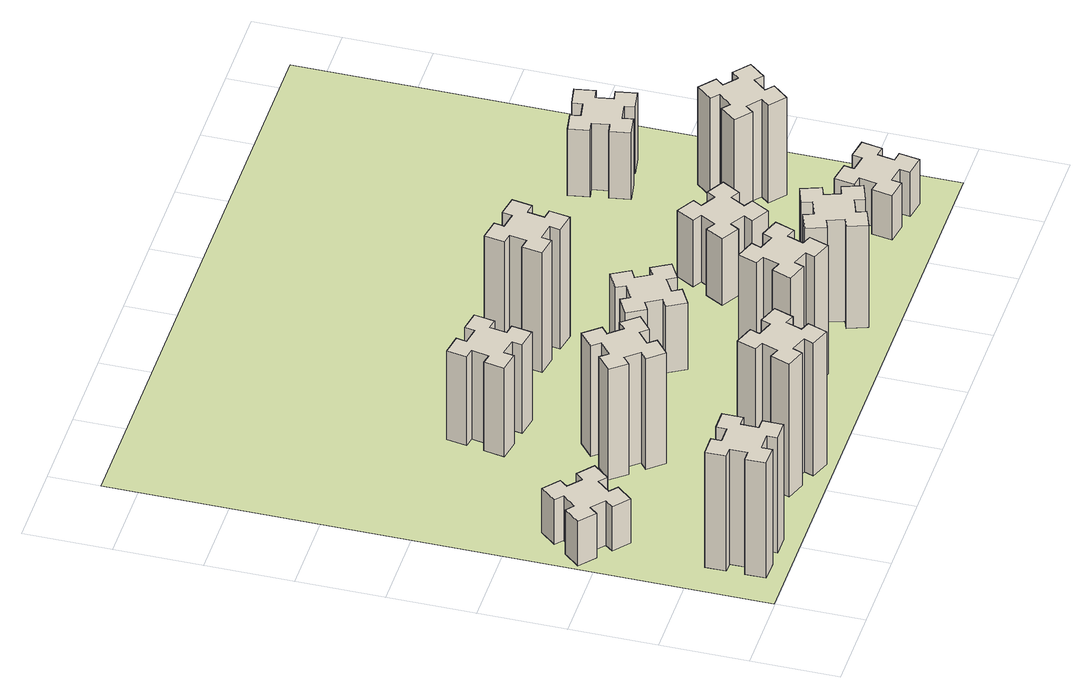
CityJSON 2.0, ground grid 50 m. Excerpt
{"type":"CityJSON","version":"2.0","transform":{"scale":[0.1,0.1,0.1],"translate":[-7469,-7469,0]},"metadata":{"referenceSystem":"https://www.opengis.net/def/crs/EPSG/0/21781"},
"CityObjects":{
"building1":{"type":"Building","attributes":{"class":"1000","function":"1000","usage":"1000","yearOfConstruction":2016,"roofType":"1000","measuredHeight":78,"storeysAboveGround":30,"storeysBelowGround":0},"geometry":[{"type":"Solid","lod":"1","boundaries":[[[[0,1,2,3,4,5,6,7,8,9,10,11,12,13,14,15,16,17,18,19]],[[17,16,20,21]],[[16,15,22,20]],[[15,14,23,22]],[[14,13,24,23]],[[13,12,25,24]],[[12,11,26,25]],[[11,10,27,26]],[[10,9,28,27]],[[9,8,29,28]],[[8,7,30,29]],[[7,6,31,30]],[[6,5,32,31]],[[5,4,33,32]],[[4,3,34,33]],[[3,2,35,34]],[[2,1,36,35]],[[1,0,37,36]],[[0,19,38,37]],[[19,18,39,38]],[[18,17,21,39]],[[24,25,26,27,28,29,30,31,32,33,34,35,36,37,38,39,21,20,22,23]]]]}]},
"building2":{"type":"Building","attributes":{"class":"1000","function":"1000","usage":"1000","yearOfConstruction":2016,"roofType":"1000","measuredHeight":30,"storeysAboveGround":30,"storeysBelowGround":0},"geometry":[{"type":"Solid","lod":"1","boundaries":[[[[40,41,42,43,44,45,46,47,48,49,50,51,52,53,54,55,56,57,58,59]],[[57,56,60,61]],[[56,55,62,60]],[[55,54,63,62]],[[54,53,64,63]],[[53,52,65,64]],[[52,51,66,65]],[[51,50,67,66]],[[50,49,68,67]],[[49,48,69,68]],[[48,47,70,69]],[[47,46,71,70]],[[46,45,72,71]],[[45,44,73,72]],[[44,43,74,73]],[[43,42,75,74]],[[42,41,76,75]],[[41,40,77,76]],[[40,59,78,77]],[[59,58,79,78]],[[58,57,61,79]],[[64,65,66,67,68,69,70,71,72,73,74,75,76,77,78,79,61,60,62,63]]]]}]},
"building3":{"type":"Building","attributes":{"class":"1000","function":"1000","usage":"1000","yearOfConstruction":2016,"roofType":"1000","measuredHeight":90,"storeysAboveGround":30,"storeysBelowGround":0},"geometry":[{"type":"Solid","lod":"1","boundaries":[[[[80,81,82,83,84,85,86,87,88,89,90,91,92,93,94,95,96,97,98,99]],[[97,96,100,101]],[[96,95,102,100]],[[95,94,103,102]],[[94,93,104,103]],[[93,92,105,104]],[[92,91,106,105]],[[91,90,107,106]],[[90,89,108,107]],[[89,88,109,108]],[[88,87,110,109]],[[87,86,111,110]],[[86,85,112,111]],[[85,84,113,112]],[[84,83,114,113]],[[83,82,115,114]],[[82,81,116,115]],[[81,80,117,116]],[[80,99,118,117]],[[99,98,119,118]],[[98,97,101,119]],[[104,105,106,107,108,109,110,111,112,113,114,115,116,117,118,119,101,100,102,103]]]]}]},
"building4":{"type":"Building","attributes":{"class":"1000","function":"1000","usage":"1000","yearOfConstruction":2016,"roofType":"1000","measuredHeight":75,"storeysAboveGround":30,"storeysBelowGround":0},"geometry":[{"type":"Solid","lod":"1","boundaries":[[[[120,121,122,123,124,125,126,127,128,129,130,131,132,133,134,135,136,137,138,139]],[[137,136,140,141]],[[136,135,142,140]],[[135,134,143,142]],[[134,133,144,143]],[[133,132,145,144]],[[132,131,146,145]],[[131,130,147,146]],[[130,129,148,147]],[[129,128,149,148]],[[128,127,150,149]],[[127,126,151,150]],[[126,125,152,151]],[[125,124,153,152]],[[124,123,154,153]],[[123,122,155,154]],[[122,121,156,155]],[[121,120,157,156]],[[120,139,158,157]],[[139,138,159,158]],[[138,137,141,159]],[[144,145,146,147,148,149,150,151,152,153,154,155,156,157,158,159,141,140,142,143]]]]}]},
"building5":{"type":"Building","attributes":{"class":"1000","function":"1000","usage":"1000","yearOfConstruction":2016,"roofType":"1000","measuredHeight":60,"storeysAboveGround":30,"storeysBelowGround":0},"geometry":[{"type":"Solid","lod":"1","boundaries":[[[[160,161,162,163,164,165,166,167,168,169,170,171,172,173,174,175,176,177,178,179]],[[177,176,180,181]],[[176,175,182,180]],[[175,174,183,182]],[[174,173,184,183]],[[173,172,185,184]],[[172,171,186,185]],[[171,170,187,186]],[[170,169,188,187]],[[169,168,189,188]],[[168,167,190,189]],[[167,166,191,190]],[[166,165,192,191]],[[165,164,193,192]],[[164,163,194,193]],[[163,162,195,194]],[[162,161,196,195]],[[161,160,197,196]],[[160,179,198,197]],[[179,178,199,198]],[[178,177,181,199]],[[184,185,186,187,188,189,190,191,192,193,194,195,196,197,198,199,181,180,182,183]]]]}]},
"building6":{"type":"Building","attributes":{"class":"1000","function":"1000","usage":"1000","yearOfConstruction":2016,"roofType":"1000","measuredHeight":87,"storeysAboveGround":30,"storeysBelowGround":0},"geometry":[{"type":"Solid","lod":"1","boundaries":[[[[200,201,202,203,204,205,206,207,208,209,210,211,212,213,214,215,216,217,218,219]],[[217,216,220,221]],[[216,215,222,220]],[[215,214,223,222]],[[214,213,224,223]],[[213,212,225,224]],[[212,211,226,225]],[[211,210,227,226]],[[210,209,228,227]],[[209,208,229,228]],[[208,207,230,229]],[[207,206,231,230]],[[206,205,232,231]],[[205,204,233,232]],[[204,203,234,233]],[[203,202,235,234]],[[202,201,236,235]],[[201,200,237,236]],[[200,219,238,237]],[[219,218,239,238]],[[218,217,221,239]],[[224,225,226,227,228,229,230,231,232,233,234,235,236,237,238,239,221,220,222,223]]]]}]},
"building7":{"type":"Building","attributes":{"class":"1000","function":"1000","usage":"1000","yearOfConstruction":2016,"roofType":"1000","measuredHeight":45,"storeysAboveGround":30,"storeysBelowGround":0},"geometry":[{"type":"Solid","lod":"1","boundaries":[[[[240,241,242,243,244,245,246,247,248,249,250,251,252,253,254,255,256,257,258,259]],[[257,256,260,261]],[[256,255,262,260]],[[255,254,263,262]],[[254,253,264,263]],[[253,252,265,264]],[[252,251,266,265]],[[251,250,267,266]],[[250,249,268,267]],[[249,248,269,268]],[[248,247,270,269]],[[247,246,271,270]],[[246,245,272,271]],[[245,244,273,272]],[[244,243,274,273]],[[243,242,275,274]],[[242,241,276,275]],[[241,240,277,276]],[[240,259,278,277]],[[259,258,279,278]],[[258,257,261,279]],[[264,265,266,267,268,269,270,271,272,273,274,275,276,277,278,279,261,260,262,263]]]]}]},
"building8":{"type":"Building","attributes":{"class":"1000","function":"1000","usage":"1000","yearOfConstruction":2016,"roofType":"1000","measuredHeight":81,"storeysAboveGround":30,"storeysBelowGround":0},"geometry":[{"type":"Solid","lod":"1","boundaries":[[[[280,281,282,283,284,285,286,287,288,289,290,291,292,293,294,295,296,297,298,299]],[[297,296,300,301]],[[296,295,302,300]],[[295,294,303,302]],[[294,293,304,303]],[[293,292,305,304]],[[292,291,306,305]],[[291,290,307,306]],[[290,289,308,307]],[[289,288,309,308]],[[288,287,310,309]],[[287,286,311,310]],[[286,285,312,311]],[[285,284,313,312]],[[284,283,314,313]],[[283,282,315,314]],[[282,281,316,315]],[[281,280,317,316]],[[280,299,318,317]],[[299,298,319,318]],[[298,297,301,319]],[[304,305,306,307,308,309,310,311,312,313,314,315,316,317,318,319,301,300,302,303]]]]}]},
"building9":{"type":"Building","attributes":{"class":"1000","function":"1000","usage":"1000","yearOfConstruction":2016,"roofType":"1000","measuredHeight":69,"storeysAboveGround":30,"storeysBelowGround":0},"geometry":[{"type":"Solid","lod":"1","boundaries":[[[[320,321,322,323,324,325,326,327,328,329,330,331,332,333,334,335,336,337,338,339]],[[337,336,340,341]],[[336,335,342,340]],[[335,334,343,342]],[[334,333,344,343]],[[333,332,345,344]],[[332,331,346,345]],[[331,330,347,346]],[[330,329,348,347]],[[329,328,349,348]],[[328,327,350,349]],[[327,326,351,350]],[[326,325,352,351]],[[325,324,353,352]],[[324,323,354,353]],[[323,322,355,354]],[[322,321,356,355]],[[321,320,357,356]],[[320,339,358,357]],[[339,338,359,358]],[[338,337,341,359]],[[344,345,346,347,348,349,350,351,352,353,354,355,356,357,358,359,341,340,342,343]]]]}]},
"building10":{"type":"Building","attributes":{"class":"1000","function":"1000","usage":"1000","yearOfConstruction":2016,"roofType":"1000","measuredHeight":45,"storeysAboveGround":30,"storeysBelowGround":0},"geometry":[{"type":"Solid","lod":"1","boundaries":[[[[360,361,362,363,364,365,366,367,368,369,370,371,372,373,374,375,376,377,378,379]],[[377,376,380,381]],[[376,375,382,380]],[[375,374,383,382]],[[374,373,384,383]],[[373,372,385,384]],[[372,371,386,385]],[[371,370,387,386]],[[370,369,388,387]],[[369,368,389,388]],[[368,367,390,389]],[[367,366,391,390]],[[366,365,392,391]],[[365,364,393,392]],[[364,363,394,393]],[[363,362,395,394]],[[362,361,396,395]],[[361,360,397,396]],[[360,379,398,397]],[[379,378,399,398]],[[378,377,381,399]],[[384,385,386,387,388,389,390,391,392,393,394,395,396,397,398,399,381,380,382,383]]]]}]},
"building11":{"type":"Building","attributes":{"class":"1000","function":"1000","usage":"1000","yearOfConstruction":2016,"roofType":"1000","measuredHeight":30,"storeysAboveGround":30,"storeysBelowGround":0},"geometry":[{"type":"Solid","lod":"1","boundaries":[[[[400,401,402,403,404,405,406,407,408,409,410,411,412,413,414,415,416,417,418,419]],[[417,416,420,421]],[[416,415,422,420]],[[415,414,423,422]],[[414,413,424,423]],[[413,412,425,424]],[[412,411,426,425]],[[411,410,427,426]],[[410,409,428,427]],[[409,408,429,428]],[[408,407,430,429]],[[407,406,431,430]],[[406,405,432,431]],[[405,404,433,432]],[[404,403,434,433]],[[403,402,435,434]],[[402,401,436,435]],[[401,400,437,436]],[[400,419,438,437]],[[419,418,439,438]],[[418,417,421,439]],[[424,425,426,427,428,429,430,431,432,433,434,435,436,437,438,439,421,420,422,423]]]]}]},
"building12":{"type":"Building","attributes":{"class":"1000","function":"1000","usage":"1000","yearOfConstruction":2016,"roofType":"1000","measuredHeight":66,"storeysAboveGround":30,"storeysBelowGround":0},"geometry":[{"type":"Solid","lod":"1","boundaries":[[[[440,441,442,443,444,445,446,447,448,449,450,451,452,453,454,455,456,457,458,459]],[[457,456,460,461]],[[456,455,462,460]],[[455,454,463,462]],[[454,453,464,463]],[[453,452,465,464]],[[452,451,466,465]],[[451,450,467,466]],[[450,449,468,467]],[[449,448,469,468]],[[448,447,470,469]],[[447,446,471,470]],[[446,445,472,471]],[[445,444,473,472]],[[444,443,474,473]],[[443,442,475,474]],[[442,441,476,475]],[[441,440,477,476]],[[440,459,478,477]],[[459,458,479,478]],[[458,457,461,479]],[[464,465,466,467,468,469,470,471,472,473,474,475,476,477,478,479,461,460,462,463]]]]}]},
"building13":{"type":"Building","attributes":{"class":"1000","function":"1000","usage":"1000","yearOfConstruction":2016,"roofType":"1000","measuredHeight":45,"storeysAboveGround":30,"storeysBelowGround":0},"geometry":[{"type":"Solid","lod":"1","boundaries":[[[[480,481,482,483,484,485,486,487,488,489,490,491,492,493,494,495,496,497,498,499]],[[497,496,500,501]],[[496,495,502,500]],[[495,494,503,502]],[[494,493,504,503]],[[493,492,505,504]],[[492,491,506,505]],[[491,490,507,506]],[[490,489,508,507]],[[489,488,509,508]],[[488,487,510,509]],[[487,486,511,510]],[[486,485,512,511]],[[485,484,513,512]],[[484,483,514,513]],[[483,482,515,514]],[[482,481,516,515]],[[481,480,517,516]],[[480,499,518,517]],[[499,498,519,518]],[[498,497,501,519]],[[504,505,506,507,508,509,510,511,512,513,514,515,516,517,518,519,501,500,502,503]]]]}]},
"landuse1":{"type":"LandUse","attributes":{"name":"plot1","function":"1010"},"geometry":[{"type":"MultiSurface","lod":"1","boundaries":[[[520,521,522,523]]]}]}
},
"vertices":[
[265,325,0],[265,225,0],[205,225,0],[205,105,0],[325,105,0],[325,165,0],[425,165,0],[425,105,0],[545,105,0],[545,225,0],[485,225,0],[485,325,0],[545,325,0],[545,445,0],[425,445,0],[425,385,0],[325,385,0],[325,445,0],[205,445,0],[205,325,0],[325,385,780],[325,445,780],[425,385,780],[425,445,780],[545,445,780],[545,325,780],[485,325,780],[485,225,780],[545,225,780],[545,105,780],[425,105,780],[425,165,780],[325,165,780],[325,105,780],[205,105,780],[205,225,780],[265,225,780],[265,325,780],[205,325,780],[205,445,780],
[223,1224,0],[159,1148,0],[113,1186,0],[36,1094,0],[128,1017,0],[166,1063,0],[243,999,0],[204,953,0],[296,876,0],[373,968,0],[327,1006,0],[392,1083,0],[438,1044,0],[515,1136,0],[423,1213,0],[384,1167,0],[308,1232,0],[346,1278,0],[254,1355,0],[177,1263,0],[308,1232,300],[346,1278,300],[384,1167,300],[423,1213,300],[515,1136,300],[438,1044,300],[392,1083,300],[327,1006,300],[373,968,300],[296,876,300],[204,953,300],[243,999,300],[166,1063,300],[128,1017,300],[36,1094,300],[113,1186,300],[159,1148,300],[223,1224,300],[177,1263,300],[254,1355,300],
[1029,360,0],[995,266,0],[939,287,0],[897,174,0],[1010,133,0],[1031,189,0],[1125,155,0],[1104,99,0],[1217,57,0],[1258,170,0],[1202,191,0],[1236,285,0],[1292,264,0],[1333,377,0],[1220,418,0],[1200,362,0],[1106,396,0],[1127,452,0],[1014,493,0],[973,380,0],[1106,396,900],[1127,452,900],[1200,362,900],[1220,418,900],[1333,377,900],[1292,264,900],[1236,285,900],[1202,191,900],[1258,170,900],[1217,57,900],[1104,99,900],[1125,155,900],[1031,189,900],[1010,133,900],[897,174,900],[939,287,900],[995,266,900],[1029,360,900],[973,380,900],[1014,493,900],
[1132,1148,0],[1067,1224,0],[1113,1263,0],[1036,1355,0],[944,1278,0],[983,1232,0],[906,1167,0],[868,1213,0],[776,1136,0],[853,1044,0],[899,1083,0],[963,1006,0],[917,968,0],[994,876,0],[1086,953,0],[1048,999,0],[1124,1063,0],[1163,1017,0],[1255,1094,0],[1178,1186,0],[1124,1063,750],[1163,1017,750],[1048,999,750],[1086,953,750],[994,876,750],[917,968,750],[963,1006,750],[899,1083,750],[853,1044,750],[776,1136,750],[868,1213,750],[906,1167,750],[983,1232,750],[944,1278,750],[1036,1355,750],[1113,1263,750],[1067,1224,750],[1132,1148,750],[1178,1186,750],[1255,1094,750],
[1084,1955,0],[985,1972,0],[996,2031,0],[877,2052,0],[857,1934,0],[916,1924,0],[898,1825,0],[839,1836,0],[818,1717,0],[937,1697,0],[947,1756,0],[1045,1738,0],[1035,1679,0],[1153,1658,0],[1174,1777,0],[1115,1787,0],[1132,1885,0],[1191,1875,0],[1212,1993,0],[1094,2014,0],[1132,1885,600],[1191,1875,600],[1115,1787,600],[1174,1777,600],[1153,1658,600],[1035,1679,600],[1045,1738,600],[947,1756,600],[937,1697,600],[818,1717,600],[839,1836,600],[898,1825,600],[916,1924,600],[857,1934,600],[877,2052,600],[996,2031,600],[985,1972,600],[1084,1955,600],[1094,2014,600],[1212,1993,600],
[1940,562,0],[1846,596,0],[1867,652,0],[1754,693,0],[1713,580,0],[1769,560,0],[1735,466,0],[1679,487,0],[1637,374,0],[1750,333,0],[1771,389,0],[1865,355,0],[1844,299,0],[1957,257,0],[1998,370,0],[1942,391,0],[1976,485,0],[2032,464,0],[2073,577,0],[1960,618,0],[1976,485,870],[2032,464,870],[1942,391,870],[1998,370,870],[1957,257,870],[1844,299,870],[1865,355,870],[1771,389,870],[1750,333,870],[1637,374,870],[1679,487,870],[1735,466,870],[1769,560,870],[1713,580,870],[1754,693,870],[1867,652,870],[1846,596,870],[1940,562,870],[1960,618,870],[2073,577,870],
[1735,1204,0],[1785,1117,0],[1733,1087,0],[1793,983,0],[1897,1043,0],[1867,1095,0],[1954,1145,0],[1984,1093,0],[2088,1153,0],[2028,1257,0],[1976,1227,0],[1926,1314,0],[1978,1344,0],[1918,1448,0],[1814,1388,0],[1844,1336,0],[1757,1286,0],[1727,1338,0],[1623,1278,0],[1683,1174,0],[1757,1286,450],[1727,1338,450],[1844,1336,450],[1814,1388,450],[1918,1448,450],[1978,1344,450],[1926,1314,450],[1976,1227,450],[2028,1257,450],[2088,1153,450],[1984,1093,450],[1954,1145,450],[1867,1095,450],[1897,1043,450],[1793,983,450],[1733,1087,450],[1785,1117,450],[1735,1204,450],[1683,1174,450],[1623,1278,450],
[1656,1924,0],[1638,1825,0],[1579,1836,0],[1558,1717,0],[1677,1697,0],[1687,1756,0],[1785,1738,0],[1775,1679,0],[1893,1658,0],[1914,1777,0],[1855,1787,0],[1872,1885,0],[1931,1875,0],[1952,1993,0],[1834,2014,0],[1824,1955,0],[1725,1972,0],[1736,2031,0],[1617,2052,0],[1597,1934,0],[1725,1972,810],[1736,2031,810],[1824,1955,810],[1834,2014,810],[1952,1993,810],[1931,1875,810],[1872,1885,810],[1855,1787,810],[1914,1777,810],[1893,1658,810],[1775,1679,810],[1785,1738,810],[1687,1756,810],[1677,1697,810],[1558,1717,810],[1579,1836,810],[1638,1825,810],[1656,1924,810],[1597,1934,810],[1617,2052,810],
[2616,366,0],[2582,460,0],[2638,480,0],[2597,593,0],[2484,552,0],[2505,496,0],[2411,462,0],[2390,518,0],[2277,477,0],[2319,364,0],[2375,385,0],[2409,291,0],[2353,270,0],[2394,157,0],[2507,199,0],[2486,255,0],[2580,289,0],[2600,233,0],[2713,274,0],[2672,387,0],[2580,289,690],[2600,233,690],[2486,255,690],[2507,199,690],[2394,157,690],[2353,270,690],[2409,291,690],[2375,385,690],[2319,364,690],[2277,477,690],[2390,518,690],[2411,462,690],[2505,496,690],[2484,552,690],[2597,593,690],[2638,480,690],[2582,460,690],[2616,366,690],[2672,387,690],[2713,274,690],
[2525,1114,0],[2475,1027,0],[2423,1057,0],[2363,953,0],[2467,893,0],[2497,945,0],[2584,895,0],[2554,843,0],[2658,783,0],[2718,887,0],[2666,917,0],[2716,1004,0],[2768,974,0],[2828,1078,0],[2724,1138,0],[2694,1086,0],[2607,1136,0],[2637,1188,0],[2533,1248,0],[2473,1144,0],[2607,1136,450],[2637,1188,450],[2694,1086,450],[2724,1138,450],[2828,1078,450],[2768,974,450],[2716,1004,450],[2666,917,450],[2718,887,450],[2658,783,450],[2554,843,450],[2584,895,450],[2497,945,450],[2467,893,450],[2363,953,450],[2423,1057,450],[2475,1027,450],[2525,1114,450],[2473,1144,450],[2533,1248,450],
[3267,276,0],[3365,258,0],[3355,199,0],[3473,178,0],[3494,297,0],[3435,307,0],[3452,405,0],[3511,395,0],[3532,513,0],[3414,534,0],[3404,475,0],[3305,492,0],[3316,551,0],[3197,572,0],[3177,454,0],[3236,444,0],[3218,345,0],[3159,356,0],[3138,237,0],[3257,217,0],[3218,345,300],[3159,356,300],[3236,444,300],[3177,454,300],[3197,572,300],[3316,551,300],[3305,492,300],[3404,475,300],[3414,534,300],[3532,513,300],[3511,395,300],[3452,405,300],[3435,307,300],[3494,297,300],[3473,178,300],[3355,199,300],[3365,258,300],[3267,276,300],[3257,217,300],[3138,237,300],
[3387,1006,0],[3452,1083,0],[3498,1044,0],[3575,1136,0],[3483,1213,0],[3444,1167,0],[3368,1232,0],[3406,1278,0],[3314,1355,0],[3237,1263,0],[3283,1224,0],[3219,1148,0],[3173,1186,0],[3096,1094,0],[3188,1017,0],[3226,1063,0],[3303,999,0],[3264,953,0],[3356,876,0],[3433,968,0],[3303,999,660],[3264,953,660],[3226,1063,660],[3188,1017,660],[3096,1094,660],[3173,1186,660],[3219,1148,660],[3283,1224,660],[3237,1263,660],[3314,1355,660],[3406,1278,660],[3368,1232,660],[3444,1167,660],[3483,1213,660],[3575,1136,660],[3498,1044,660],[3452,1083,660],[3387,1006,660],[3433,968,660],[3356,876,660],
[3205,1738,0],[3304,1756,0],[3314,1697,0],[3432,1717,0],[3411,1836,0],[3352,1825,0],[3335,1924,0],[3394,1934,0],[3373,2052,0],[3255,2031,0],[3265,1972,0],[3167,1955,0],[3157,2014,0],[3038,1993,0],[3059,1875,0],[3118,1885,0],[3136,1787,0],[3077,1777,0],[3097,1658,0],[3216,1679,0],[3136,1787,450],[3077,1777,450],[3118,1885,450],[3059,1875,450],[3038,1993,450],[3157,2014,450],[3167,1955,450],[3265,1972,450],[3255,2031,450],[3373,2052,450],[3394,1934,450],[3335,1924,450],[3352,1825,450],[3411,1836,450],[3432,1717,450],[3314,1697,450],[3304,1756,450],[3205,1738,450],[3216,1679,450],[3097,1658,450],
[5,3705,0],[3705,3705,0],[3705,5,0],[5,5,0]
]}
